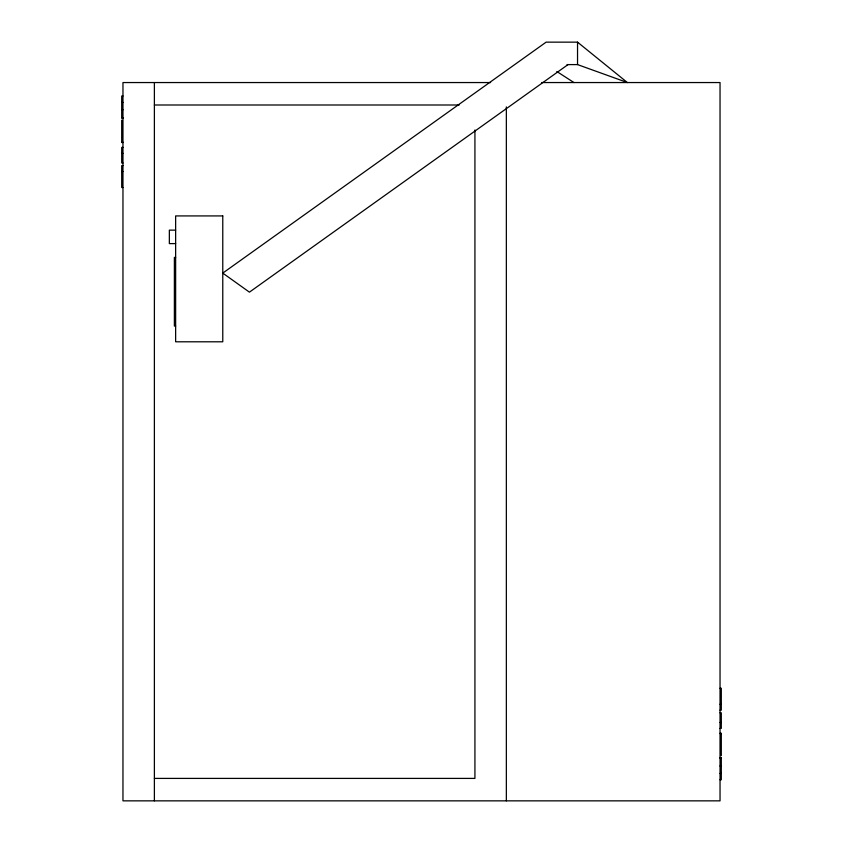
<?xml version="1.0" encoding="UTF-8"?>
<svg xmlns="http://www.w3.org/2000/svg" width="843" height="843" viewBox="0 0 843 843"><rect width="100%" height="100%" fill="white"/><g stroke="black" fill="none" stroke-linecap="round" stroke-linejoin="round"><path stroke-width="1.26" d="M568.024 64.595L249.433 292.152L222.773 273.111L546.116 42.15L577.539 42.15L627.382 82.551L577.539 64.595L567.065 64.595M490.584 82.551L122.962 82.551L122.962 800.85L720.038 800.85L720.038 82.551L541.743 82.551M122.962 96.018L121.698 96.018L121.698 118.199L122.962 118.199M121.698 102.372L122.962 102.372M154.385 104.996L459.161 104.996M121.698 109.801L122.962 109.801M121.698 117.609L122.962 117.609M121.698 142.182L122.962 142.182M122.962 142.52L121.698 142.52L121.698 120.117M122.962 147.42L121.698 147.42L121.698 162.952L122.962 162.952M121.698 153.31L122.962 153.31M122.962 165.639L121.698 165.639L121.698 187.504L122.962 187.504M121.698 171.54L122.962 171.54M175.639 230.139L169.348 230.139L169.348 243.606L175.639 243.606M175.639 257.4L174.375 257.4L174.375 326.083L175.639 326.083M720.038 688.267L721.302 688.267L721.302 710.133L720.038 710.133M720.038 704.232L721.302 704.232M720.038 712.82L721.302 712.82L721.302 728.352L720.038 728.352M720.038 722.462L721.302 722.462M720.038 733.252L721.302 733.252L721.302 755.655M720.038 733.589L721.302 733.589M720.038 757.572L721.302 757.572L721.302 779.754L720.038 779.754M720.038 758.163L721.302 758.163M720.038 765.971L721.302 765.971M720.038 773.4L721.302 773.4M154.385 778.405L474.925 778.405L474.925 129.991M556.823 71.507L573.957 82.551M577.539 42.15L577.539 64.595M506.348 106.924L506.348 800.85M154.385 82.551L154.385 800.85M222.773 215.924L175.639 215.924L175.639 341.794L222.773 341.794L222.773 215.924"/></g></svg>
